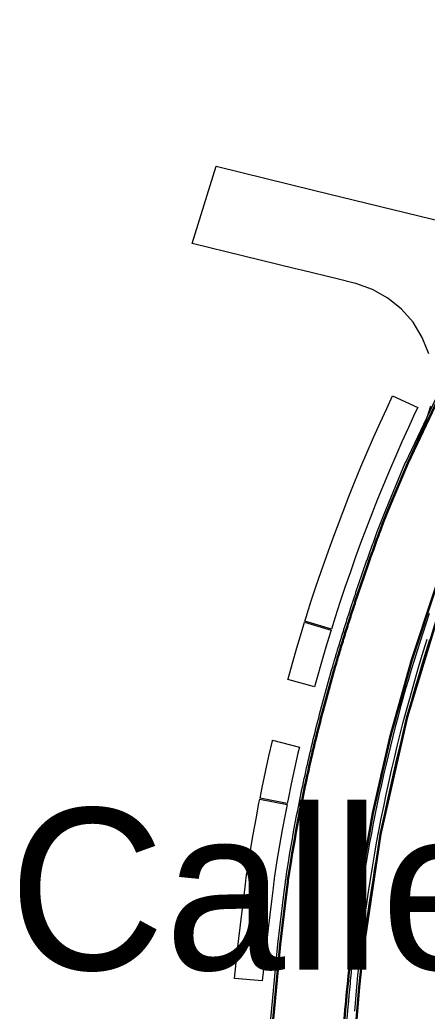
# Model space of a CAD drawing. Header units: metres. Extents: x 105145 to 106173, y 111785 to 118130.
# Drawn here: x 105872.3 to 105907.6, y 115419.4 to 115505.4 of the extents above; entities that cross this region are included whole.
import ezdxf
from ezdxf.enums import TextEntityAlignment as Align

# ---------------------------------------------------------------- set-up
doc = ezdxf.new("R2010")
doc.units = ezdxf.units.M
for name, color, linetype, lineweight in [('10-PAV-BOCACALLE', 9, 'CONTINUOUS', 13), ('10-PAV-CALZADA-BRT', 12, 'CONTINUOUS', 30), ('10-PAV-CALZADA-MIXTA', 8, 'CONTINUOUS', 30), ('10-PAV-CICLORUTA', 76, 'CONTINUOUS', 18), ('10-PAV-SARDINEL', 252, 'CONTINUOUS', 13), ('40-ROT-ESTACION', 1, 'CONTINUOUS', 25)]:
    doc.layers.add(name, color=color, linetype=linetype, lineweight=lineweight)

msp = doc.modelspace()

# ---------------------------------------------------------------- linework, layer by layer
at = {"layer": '10-PAV-BOCACALLE'}
for points in [[(105907.7526, 115476.4162), (105907.1872, 115477.8342), (105906.3903, 115479.1362), (105905.3849, 115480.2848), (105904.1997, 115481.247), (105902.8691, 115481.995), (105901.4311, 115482.5074), (105901.2877, 115482.5439), (105901.2745, 115482.5472), (105899.8099, 115482.9059), (105896.7153, 115483.6635), (105896.2061, 115483.7882), (105887.2396, 115485.9834), (105887.2396, 115485.9834), (105889.328, 115492.6794), (105897.8801, 115490.5851), (105909.1377, 115487.8287)], [(105912.4173, 115480.5942), (105905.9322, 115466.9243), (105906.1457, 115467.4357), (105907.1587, 115469.6993), (105907.3201, 115470.0507), (105907.3355, 115470.0843), (105907.3657, 115470.1519), (105907.4819, 115470.4257), (105907.9328, 115471.8841)]]:
    msp.add_lwpolyline(points, dxfattribs=at)
at = {"layer": '10-PAV-CALZADA-BRT'}
msp.add_lwpolyline([(105901.4513, 115418.2965), (105901.7167, 115421.4615), (105902.0209, 115424.4047), (105903.5739, 115434.7275), (105905.8732, 115444.91), (105908.9067, 115454.8985), (105912.6583, 115464.64), (105917.1081, 115474.083), (105922.2326, 115483.1775), (105928.0047, 115491.8754), (105934.3939, 115500.1307), (105936.3113, 115502.3841), (105938.4159, 115504.7627), (105940.3827, 115506.9103)], dxfattribs=at)
at = {"layer": '10-PAV-CALZADA-MIXTA'}
for points in [[(105894.0487, 115416.5213), (105894.8695, 115425.1667), (105895.3855, 115429.4787), (105895.5181, 115430.5563), (105895.5346, 115430.6911), (105895.543, 115430.7585), (105895.545, 115430.7753), (105895.5455, 115430.7795), (105895.6173, 115431.2463), (105895.8119, 115432.4675), (105895.9133, 115433.0781), (105896.0175, 115433.6887), (105896.1245, 115434.2995), (105896.2341, 115434.9105), (105896.3467, 115435.5221), (105896.4041, 115435.8279), (105896.4623, 115436.1339), (105896.5211, 115436.4399), (105896.5807, 115436.7463), (105896.6409, 115437.0527), (105896.7021, 115437.3591), (105896.7639, 115437.6659), (105896.8265, 115437.9727), (105896.8897, 115438.2797), (105896.9537, 115438.5871), (105897.0187, 115438.8945), (105897.0843, 115439.2023), (105897.1505, 115439.5101), (105897.2177, 115439.8183), (105897.2857, 115440.1267), (105897.3545, 115440.4353), (105897.4239, 115440.7443), (105897.4943, 115441.0535), (105897.5653, 115441.3629), (105897.6373, 115441.6727), (105897.7099, 115441.9829), (105897.7835, 115442.2933), (105897.8579, 115442.6039), (105897.9331, 115442.9151), (105898.0091, 115443.2265), (105898.0859, 115443.5383), (105898.1635, 115443.8503), (105898.2419, 115444.1629), (105898.3213, 115444.4759), (105898.4015, 115444.7891), (105898.4825, 115445.1029), (105898.5643, 115445.4169), (105898.6471, 115445.7315), (105898.7307, 115446.0465), (105898.8151, 115446.3619), (105898.9005, 115446.6779), (105898.9867, 115446.9941), (105899.0737, 115447.3111), (105899.1617, 115447.6285), (105899.2505, 115447.9463), (105899.3403, 115448.2645), (105899.4311, 115448.5835), (105899.5225, 115448.9029), (105899.5687, 115449.0627), (105899.5918, 115449.1427), (105899.6149, 115449.2227), (105899.6615, 115449.3829), (105899.6849, 115449.4631), (105899.7083, 115449.5433), (105899.7552, 115449.7037), (105899.7788, 115449.7839), (105899.8025, 115449.8643), (105899.8501, 115450.0249), (105899.8738, 115450.1053), (105899.8977, 115450.1859), (105899.9457, 115450.3469), (105899.9696, 115450.4272), (105899.9938, 115450.5079), (105900.0421, 115450.6693), (105900.0664, 115450.7499), (105900.0909, 115450.8307), (105900.1397, 115450.9923), (105900.1642, 115451.0731), (105900.1887, 115451.1541), (105900.2381, 115451.3161), (105900.2628, 115451.3971), (105900.2875, 115451.4781), (105900.3373, 115451.6403), (105900.3623, 115451.7215), (105900.3874, 115451.8027), (105900.4377, 115451.9651), (105900.4628, 115452.0464), (105900.4881, 115452.1279), (105900.5389, 115452.2907), (105900.5642, 115452.3721), (105900.5897, 115452.4537), (105900.6409, 115452.6169), (105900.6666, 115452.6985), (105900.6925, 115452.7803), (105900.7441, 115452.9437), (105900.77, 115453.0255), (105900.7959, 115453.1075), (105900.8481, 115453.2713), (105900.8742, 115453.3531), (105900.9005, 115453.4353), (105900.9531, 115453.5993), (105900.9795, 115453.6815), (105901.006, 115453.7637), (105901.0591, 115453.9283), (105901.0858, 115454.0105), (105901.1125, 115454.0929), (105901.1659, 115454.2577), (105901.1928, 115454.3401), (105901.2197, 115454.4227), (105901.2739, 115454.5881), (105901.3009, 115454.6705), (105901.3281, 115454.7533), (105901.3826, 115454.9189), (105901.41, 115455.0017), (105901.4375, 115455.0847), (105901.4925, 115455.2505), (105901.5201, 115455.3335), (105901.5478, 115455.4166), (105901.6033, 115455.5829), (105901.6312, 115455.6661), (105901.6591, 115455.7495), (105901.7151, 115455.9161), (105901.7432, 115455.9995), (105901.7713, 115456.0829), (105901.8279, 115456.2499), (105901.8562, 115456.3334), (105901.8847, 115456.4173), (105901.9417, 115456.5847), (105901.9702, 115456.6683), (105901.9989, 115456.7523), (105902.0563, 115456.9201), (105902.0852, 115457.0041), (105902.1141, 115457.0881), (105902.1721, 115457.2563), (105902.2011, 115457.3403), (105902.2304, 115457.4247), (105902.2889, 115457.5933), (105902.3181, 115457.6775), (105902.3476, 115457.7621), (105902.4067, 115457.9311), (105902.4362, 115458.0155), (105902.4659, 115458.1003), (105902.5253, 115458.2697), (105902.5551, 115458.3543), (105902.5851, 115458.4393), (105902.6451, 115458.6091), (105902.6751, 115458.6939), (105902.7054, 115458.7791), (105902.7659, 115458.9493), (105902.7962, 115459.0344), (105902.8267, 115459.1197), (105902.8877, 115459.2903), (105902.9182, 115459.3756), (105902.9489, 115459.4613), (105903.0105, 115459.6323), (105903.0414, 115459.7179), (105903.0723, 115459.8037), (105903.1343, 115459.9751), (105903.1654, 115460.0609), (105903.1965, 115460.1469), (105903.2591, 115460.3187), (105903.2905, 115460.4047), (105903.322, 115460.4909), (105903.3851, 115460.6633), (105903.4167, 115460.7497), (105903.4325, 115460.7927), (105903.4386, 115460.8091), (105903.4405, 115460.8143), (105903.4424, 115460.8193), (105903.4441, 115460.8239), (105903.4475, 115460.8329), (105903.5585, 115461.1239), (105903.7823, 115461.7045), (105904.2361, 115462.8605), (105905.9322, 115466.9243), (105912.4173, 115480.5942)], [(105908.4617, 115456.3789), (105906.2881, 115449.864), (105904.4366, 115443.2503), (105902.9117, 115436.5538), (105901.7171, 115429.7905), (105901.6226, 115429.1502), (105901.529, 115428.5098), (105901.5281, 115428.5035), (105901.5271, 115428.4959), (105901.3525, 115427.2274), (105901.3508, 115427.2147), (105901.1873, 115425.9435), (105901.185, 115425.9245), (105901.1034, 115425.2516), (105901.0298, 115424.6329), (105901.0214, 115424.5594), (105900.9433, 115423.8668), (105900.885, 115423.3401), (105900.8673, 115423.174), (105900.7948, 115422.4808), (105900.7503, 115422.0461), (105900.7247, 115421.7873), (105900.6508, 115421.0227), (105900.6251, 115420.7513), (105900.5803, 115420.2578), (105900.5125, 115419.4925), (105900.5093, 115419.4555), (105900.4487, 115418.7271)]]:
    msp.add_lwpolyline(points, dxfattribs=at)
at = {"layer": '10-PAV-CICLORUTA'}
for points in [[(105906.7942, 115471.7583), (105906.5537, 115471.2497), (105905.9855, 115470.0191), (105905.4283, 115468.7827), (105904.8823, 115467.5407), (105904.3475, 115466.2931), (105903.8241, 115465.0401), (105903.3121, 115463.7819), (105902.8113, 115462.5187), (105902.3223, 115461.2505), (105901.8447, 115459.9775), (105901.3789, 115458.6999), (105900.9249, 115457.4179), (105900.4825, 115456.1315), (105900.0521, 115454.8411), (105899.6335, 115453.5469), (105899.3097, 115452.5129), (105897.0161, 115453.2197), (105897.1187, 115453.5527), (105897.5401, 115454.8769), (105897.9739, 115456.1971), (105898.4197, 115457.5131), (105898.8775, 115458.8251), (105899.3475, 115460.1325), (105899.8293, 115461.4355), (105900.3231, 115462.7337), (105900.8289, 115464.0269), (105901.3463, 115465.3151), (105901.8755, 115466.5981), (105902.4163, 115467.8757), (105902.9685, 115469.1477), (105903.5323, 115470.4141), (105904.1073, 115471.6747), (105904.6213, 115472.7741), (105906.7942, 115471.7583)], [(105899.2799, 115452.4175), (105899.2271, 115452.2487), (105898.8325, 115450.9471), (105898.4501, 115449.6419), (105898.0797, 115448.3333), (105897.8549, 115447.5107), (105895.5341, 115448.1373), (105895.5563, 115448.2205), (105895.9283, 115449.5585), (105896.3127, 115450.8935), (105896.7095, 115452.2249), (105896.9867, 115453.1241), (105899.2799, 115452.4175)], [(105896.5339, 115442.2745), (105896.4109, 115441.7477), (105896.1139, 115440.4231), (105895.8293, 115439.0965), (105895.5569, 115437.7679), (105895.4863, 115437.4065), (105893.1203, 115437.8689), (105893.3023, 115438.7787), (105893.5865, 115440.1343), (105893.8835, 115441.4881), (105894.1929, 115442.8397), (105894.2079, 115442.9025), (105896.5339, 115442.2745)], [(105895.4673, 115437.3083), (105895.2971, 115436.4375), (105895.0495, 115435.1057), (105894.8145, 115433.7723), (105894.5917, 115432.4377), (105894.3813, 115431.1021), (105894.3547, 115430.9275), (105894.3403, 115430.8097), (105894.3221, 115430.6635), (105894.2501, 115430.0785), (105894.1065, 115428.9075), (105893.8241, 115426.5627), (105893.5541, 115424.2129), (105893.4259, 115423.0359), (105893.3199, 115422.0171), (105890.9091, 115422.2201), (105891.0217, 115423.3027), (105891.1511, 115424.4911), (105891.4233, 115426.8581), (105891.7069, 115429.2133), (105891.8509, 115430.3867), (105891.9231, 115430.9723), (105891.9411, 115431.1187), (105891.9539, 115431.2232), (105891.9551, 115431.2303), (105891.9583, 115431.2517), (105891.9649, 115431.2943), (105892.0707, 115431.9763), (105892.2917, 115433.3393), (105892.5253, 115434.7013), (105892.7715, 115436.0619), (105893.0307, 115437.4211), (105893.1005, 115437.7707), (105895.4673, 115437.3083)]]:
    msp.add_lwpolyline(points, close=True, dxfattribs=at)
at = {"layer": '10-PAV-SARDINEL'}
for points in [[(105893.8496, 115416.5402), (105894.6704, 115425.1856), (105894.6709, 115425.1905), (105895.187, 115429.5028), (105895.3196, 115430.5807), (105895.3361, 115430.7156), (105895.3445, 115430.7827), (105895.3467, 115430.801), (105895.3478, 115430.8099), (105895.4197, 115431.2773), (105895.6145, 115432.4997), (105895.7161, 115433.1113), (105895.8205, 115433.7228), (105895.9275, 115434.3343), (105896.0373, 115434.9463), (105896.1501, 115435.5587), (105896.2076, 115435.8651), (105896.2659, 115436.1715), (105896.3248, 115436.4779), (105896.3845, 115436.7847), (105896.4448, 115437.0916), (105896.506, 115437.3985), (105896.5679, 115437.7057), (105896.6306, 115438.0129), (105896.6939, 115438.3203), (105896.758, 115438.6282), (105896.8231, 115438.9361), (105896.8888, 115439.2442), (105896.9551, 115439.5525), (105897.0224, 115439.8612), (105897.0905, 115440.17), (105897.1594, 115440.479), (105897.2289, 115440.7884), (105897.2994, 115441.0981), (105897.3705, 115441.4079), (105897.4426, 115441.7182), (105897.5153, 115442.0288), (105897.589, 115442.3397), (105897.6635, 115442.6507), (105897.7388, 115442.9623), (105897.8149, 115443.2741), (105897.8918, 115443.5864), (105897.9695, 115443.8988), (105898.048, 115444.2119), (105898.1275, 115444.5253), (105898.2078, 115444.8389), (105898.2889, 115445.1531), (105898.3709, 115445.4676), (105898.4538, 115445.7826), (105898.5375, 115446.098), (105898.622, 115446.4139), (105898.7075, 115446.7303), (105898.7938, 115447.0469), (105898.8809, 115447.3643), (105898.9691, 115447.6821), (105899.058, 115448.0004), (105899.1479, 115448.3191), (105899.2336, 115448.6184), (105899.2388, 115448.6384), (105899.243, 115448.652), (105899.3303, 115448.9582), (105899.3766, 115449.1182), (105899.3997, 115449.1982), (105899.4229, 115449.2784), (105899.4695, 115449.4389), (105899.4929, 115449.5191), (105899.5163, 115449.5994), (105899.5633, 115449.76), (105899.587, 115449.8404), (105899.6107, 115449.921), (105899.6583, 115450.0816), (105899.6821, 115450.162), (105899.706, 115450.2429), (105899.754, 115450.404), (105899.778, 115450.4845), (105899.8022, 115450.5653), (105899.8506, 115450.7268), (105899.875, 115450.8078), (105899.8995, 115450.8886), (105899.9483, 115451.0502), (105899.9728, 115451.1311), (105899.9974, 115451.2122), (105900.0468, 115451.3744), (105900.0715, 115451.4554), (105900.0963, 115451.5366), (105900.1462, 115451.6991), (105900.1712, 115451.7805), (105900.1964, 115451.8619), (105900.2467, 115452.0242), (105900.2718, 115452.1056), (105900.2972, 115452.1874), (105900.348, 115452.3502), (105900.3733, 115452.4317), (105900.3989, 115452.5135), (105900.4501, 115452.6769), (105900.4759, 115452.7588), (105900.5018, 115452.8406), (105900.5534, 115453.004), (105900.5793, 115453.0858), (105900.6053, 115453.168), (105900.6576, 115453.3321), (105900.6837, 115453.414), (105900.7101, 115453.4963), (105900.7627, 115453.6605), (105900.7891, 115453.7428), (105900.8157, 115453.8251), (105900.8689, 115453.9899), (105900.8956, 115454.0723), (105900.9222, 115454.1546), (105900.9757, 115454.3196), (105901.0027, 115454.4021), (105901.0296, 115454.4848), (105901.0838, 115454.6504), (105901.1109, 115454.7329), (105901.1381, 115454.8158), (105901.1927, 115454.9816), (105901.2201, 115455.0646), (105901.2477, 115455.1477), (105901.3027, 115455.3136), (105901.3304, 115455.3967), (105901.3581, 115455.4799), (105901.4137, 115455.6464), (105901.4416, 115455.7297), (105901.4695, 115455.8131), (105901.5256, 115455.9799), (105901.5537, 115456.0634), (105901.5819, 115456.147), (105901.6385, 115456.3141), (105901.6668, 115456.3977), (105901.6954, 115456.4817), (105901.7524, 115456.6492), (105901.7809, 115456.7329), (105901.8097, 115456.817), (105901.8672, 115456.985), (105901.8961, 115457.0692), (105901.925, 115457.1533), (105901.983, 115457.3216), (105902.0121, 115457.4058), (105902.0415, 115457.4903), (105902.1, 115457.6589), (105902.1292, 115457.7432), (105902.1588, 115457.8281), (105902.2179, 115457.9971), (105902.2474, 115458.0816), (105902.2772, 115458.1665), (105902.3367, 115458.336), (105902.3665, 115458.4208), (105902.3965, 115458.5059), (105902.4566, 115458.6758), (105902.4867, 115458.7608), (105902.517, 115458.8461), (105902.5775, 115459.0164), (105902.6079, 115459.1016), (105902.6384, 115459.187), (105902.6994, 115459.3576), (105902.7299, 115459.443), (105902.7607, 115459.5289), (105902.8224, 115459.7002), (105902.8533, 115459.7858), (105902.8842, 115459.8716), (105902.9463, 115460.0432), (105902.9774, 115460.129), (105903.0085, 115460.2152), (105903.0712, 115460.3873), (105903.1026, 115460.4733), (105903.1342, 115460.5596), (105903.1973, 115460.732), (105903.229, 115460.8186), (105903.2449, 115460.8621), (105903.2509, 115460.8783), (105903.2531, 115460.8841), (105903.2551, 115460.8895), (105903.2568, 115460.8939), (105903.2605, 115460.9039), (105903.3718, 115461.1955), (105903.5959, 115461.777), (105904.0507, 115462.9356), (105905.7476, 115467.0013), (105905.7515, 115467.01), (105912.2366, 115480.6799)], [(105912.4173, 115480.5942), (105905.9322, 115466.9243), (105904.2361, 115462.8605), (105903.7823, 115461.7045), (105903.5585, 115461.1239), (105903.4475, 115460.8329), (105903.4441, 115460.8239), (105903.4424, 115460.8193), (105903.4405, 115460.8143), (105903.4386, 115460.8091), (105903.4325, 115460.7927), (105903.4167, 115460.7497), (105903.3851, 115460.6633), (105903.322, 115460.4909), (105903.2905, 115460.4047), (105903.2591, 115460.3187), (105903.1965, 115460.1469), (105903.1654, 115460.0609), (105903.1343, 115459.9751), (105903.0723, 115459.8037), (105903.0414, 115459.7179), (105903.0105, 115459.6323), (105902.9489, 115459.4613), (105902.9182, 115459.3756), (105902.8877, 115459.2903), (105902.8267, 115459.1197), (105902.7962, 115459.0344), (105902.7659, 115458.9493), (105902.7054, 115458.7791), (105902.6751, 115458.6939), (105902.6451, 115458.6091), (105902.5851, 115458.4393), (105902.5551, 115458.3543), (105902.5253, 115458.2697), (105902.4659, 115458.1003), (105902.4362, 115458.0155), (105902.4067, 115457.9311), (105902.3476, 115457.7621), (105902.3181, 115457.6775), (105902.2889, 115457.5933), (105902.2304, 115457.4247), (105902.2011, 115457.3403), (105902.1721, 115457.2563), (105902.1141, 115457.0881), (105902.0852, 115457.0041), (105902.0563, 115456.9201), (105901.9989, 115456.7523), (105901.9702, 115456.6683), (105901.9417, 115456.5847), (105901.8847, 115456.4173), (105901.8562, 115456.3334), (105901.8279, 115456.2499), (105901.7713, 115456.0829), (105901.7432, 115455.9995), (105901.7151, 115455.9161), (105901.6591, 115455.7495), (105901.6312, 115455.6661), (105901.6033, 115455.5829), (105901.5478, 115455.4166), (105901.5201, 115455.3335), (105901.4925, 115455.2505), (105901.4375, 115455.0847), (105901.41, 115455.0017), (105901.3826, 115454.9189), (105901.3281, 115454.7533), (105901.3009, 115454.6705), (105901.2739, 115454.5881), (105901.2197, 115454.4227), (105901.1928, 115454.3401), (105901.1659, 115454.2577), (105901.1125, 115454.0929), (105901.0858, 115454.0105), (105901.0591, 115453.9283), (105901.006, 115453.7637), (105900.9795, 115453.6815), (105900.9531, 115453.5993), (105900.9005, 115453.4353), (105900.8742, 115453.3531), (105900.8481, 115453.2713), (105900.7959, 115453.1075), (105900.77, 115453.0255), (105900.7441, 115452.9437), (105900.6925, 115452.7803), (105900.6666, 115452.6985), (105900.6409, 115452.6169), (105900.5897, 115452.4537), (105900.5642, 115452.3721), (105900.5389, 115452.2907), (105900.4881, 115452.1279), (105900.4628, 115452.0464), (105900.4377, 115451.9651), (105900.3874, 115451.8027), (105900.3623, 115451.7215), (105900.3373, 115451.6403), (105900.2875, 115451.4781), (105900.2628, 115451.3971), (105900.2381, 115451.3161), (105900.1887, 115451.1541), (105900.1642, 115451.0731), (105900.1397, 115450.9923), (105900.0909, 115450.8307), (105900.0664, 115450.7499), (105900.0421, 115450.6693), (105899.9938, 115450.5079), (105899.9696, 115450.4272), (105899.9457, 115450.3469), (105899.8977, 115450.1859), (105899.8738, 115450.1053), (105899.8501, 115450.0249), (105899.8025, 115449.8643), (105899.7788, 115449.7839), (105899.7552, 115449.7037), (105899.7083, 115449.5433), (105899.6849, 115449.4631), (105899.6615, 115449.3829), (105899.6149, 115449.2227), (105899.5918, 115449.1427), (105899.5687, 115449.0627), (105899.5225, 115448.9029), (105899.4311, 115448.5835), (105899.3403, 115448.2645), (105899.2505, 115447.9463), (105899.1617, 115447.6285), (105899.0737, 115447.3111), (105898.9867, 115446.9941), (105898.9005, 115446.6779), (105898.8151, 115446.3619), (105898.7307, 115446.0465), (105898.6471, 115445.7315), (105898.5643, 115445.4169), (105898.4825, 115445.1029), (105898.4015, 115444.7891), (105898.3213, 115444.4759), (105898.2419, 115444.1629), (105898.1635, 115443.8503), (105898.0859, 115443.5383), (105898.0091, 115443.2265), (105897.9331, 115442.9151), (105897.8579, 115442.6039), (105897.7835, 115442.2933), (105897.7099, 115441.9829), (105897.6373, 115441.6727), (105897.5653, 115441.3629), (105897.4943, 115441.0535), (105897.4239, 115440.7443), (105897.3545, 115440.4353), (105897.2857, 115440.1267), (105897.2177, 115439.8183), (105897.1505, 115439.5101), (105897.0843, 115439.2023), (105897.0187, 115438.8945), (105896.9537, 115438.5871), (105896.8897, 115438.2797), (105896.8265, 115437.9727), (105896.7639, 115437.6659), (105896.7021, 115437.3591), (105896.6409, 115437.0527), (105896.5807, 115436.7463), (105896.5211, 115436.4399), (105896.4623, 115436.1339), (105896.4041, 115435.8279), (105896.3467, 115435.5221), (105896.2341, 115434.9105), (105896.1245, 115434.2995), (105896.0175, 115433.6887), (105895.9133, 115433.0781), (105895.8119, 115432.4675), (105895.6173, 115431.2463), (105895.5455, 115430.7795), (105895.545, 115430.7753), (105895.543, 115430.7585), (105895.5346, 115430.6911), (105895.5181, 115430.5563), (105895.3855, 115429.4787), (105894.8695, 115425.1667), (105894.0487, 115416.5213)], [(105900.4487, 115418.7271), (105900.5093, 115419.4555), (105900.5125, 115419.4925), (105900.5803, 115420.2578), (105900.6251, 115420.7513), (105900.6508, 115421.0227), (105900.7247, 115421.7873), (105900.7503, 115422.0461), (105900.7948, 115422.4808), (105900.8673, 115423.174), (105900.885, 115423.3401), (105900.9433, 115423.8668), (105901.0214, 115424.5594), (105901.0298, 115424.6329), (105901.1034, 115425.2516), (105901.185, 115425.9245), (105901.1873, 115425.9435), (105901.2676, 115426.5793), (105901.3508, 115427.2147), (105901.3525, 115427.2274), (105901.4384, 115427.8618), (105901.5271, 115428.4959), (105901.5281, 115428.5035), (105901.529, 115428.5098), (105901.6226, 115429.1502), (105901.7171, 115429.7905), (105901.8483, 115430.639), (105901.9846, 115431.4867), (105902.1262, 115432.3335), (105902.2729, 115433.1795), (105902.4249, 115434.0245), (105902.582, 115434.8686), (105902.7443, 115435.7117), (105902.9117, 115436.5538), (105903.0844, 115437.3948), (105903.2621, 115438.2348), (105903.4451, 115439.0736), (105903.6331, 115439.9114), (105903.8263, 115440.7479), (105904.0246, 115441.5833), (105904.2281, 115442.4174), (105904.4366, 115443.2503), (105904.6503, 115444.0819), (105904.8691, 115444.9121), (105905.0929, 115445.741), (105905.3218, 115446.5685), (105905.5558, 115447.3946), (105905.7949, 115448.2192), (105906.039, 115449.0423), (105906.2881, 115449.864), (105906.5423, 115450.6841), (105906.8015, 115451.5026), (105907.0657, 115452.3195), (105907.3349, 115453.1348), (105907.6092, 115453.9484), (105907.8884, 115454.7603)], [(105907.7985, 115453.8839), (105907.5247, 115453.0714), (105907.2558, 115452.2574), (105906.992, 115451.4416), (105906.7332, 115450.6243), (105906.4793, 115449.8054), (105906.2306, 115448.9849), (105905.9868, 115448.1629), (105905.7481, 115447.3395), (105905.5144, 115446.5146), (105905.2858, 115445.6881), (105905.0623, 115444.8606), (105904.8439, 115444.0315), (105904.6305, 115443.2011), (105904.4224, 115442.3699), (105904.2191, 115441.5365), (105904.0211, 115440.7023), (105903.8282, 115439.867), (105903.6404, 115439.0304), (105903.4577, 115438.1928), (105903.2802, 115437.354), (105903.1078, 115436.5141), (105902.9406, 115435.6733), (105902.7785, 115434.8314), (105902.6216, 115433.9885), (105902.4699, 115433.1447), (105902.3234, 115432.2999), (105902.1821, 115431.4548), (105902.0458, 115430.6078), (105901.9149, 115429.7606), (105901.8205, 115429.1212), (105901.727, 115428.4812), (105901.7262, 115428.4761), (105901.7253, 115428.469), (105901.6366, 115427.8346), (105901.5507, 115427.2008), (105901.5491, 115427.1885), (105901.466, 115426.5538), (105901.3858, 115425.919), (105901.3836, 115425.9005), (105901.302, 115425.2278), (105901.2285, 115424.6098), (105901.2201, 115424.5369), (105901.1421, 115423.8446), (105901.0839, 115423.3185), (105901.0662, 115423.153), (105900.9938, 115422.4602), (105900.9493, 115422.0261), (105900.9238, 115421.7679), (105900.8499, 115421.0037), (105900.8243, 115420.7328), (105900.7795, 115420.24), (105900.7118, 115419.4751), (105900.7086, 115419.4386), (105900.648, 115418.7108)], [(105901.3339, 115419.3681), (105901.4225, 115420.4244), (105901.5176, 115421.4801), (105901.6126, 115422.4631), (105901.7142, 115423.4456), (105901.8222, 115424.4273), (105901.9471, 115425.4924), (105902.0798, 115426.5565), (105902.2205, 115427.6196), (105902.3691, 115428.6817), (105902.5258, 115429.7426), (105902.6902, 115430.8023), (105902.8626, 115431.8607), (105903.0429, 115432.9179), (105903.2311, 115433.9736), (105903.4271, 115435.0278), (105903.631, 115436.0807), (105903.8427, 115437.132), (105904.0623, 115438.1816), (105904.2897, 115439.2296), (105904.525, 115440.2758), (105904.768, 115441.3204), (105905.0188, 115442.363), (105905.2774, 115443.4038), (105905.5438, 115444.4425), (105905.8178, 115445.4793), (105906.0997, 115446.514), (105906.3892, 115447.5465), (105906.6865, 115448.5769), (105906.9914, 115449.605), (105907.304, 115450.6308), (105907.6243, 115451.6542)], [(105907.8149, 115451.5938), (105907.4951, 115450.5718), (105907.1829, 115449.5474), (105906.8784, 115448.5207), (105906.5816, 115447.4918), (105906.2925, 115446.4607), (105906.011, 115445.4274), (105905.7373, 115444.3921), (105905.4713, 115443.3548), (105905.2131, 115442.3155), (105904.9626, 115441.2743), (105904.7199, 115440.2312), (105904.485, 115439.1864), (105904.2579, 115438.1399), (105904.0386, 115437.0917), (105903.8272, 115436.0419), (105903.6236, 115434.9905), (105903.4278, 115433.9377), (105903.2399, 115432.8834), (105903.0599, 115431.8278), (105902.8877, 115430.7708), (105902.7235, 115429.7126), (105902.5671, 115428.6532), (105902.4187, 115427.5926), (105902.2782, 115426.531), (105902.1456, 115425.4683), (105902.0209, 115424.4047), (105901.913, 115423.4243), (105901.8116, 115422.4432), (105901.7167, 115421.4615), (105901.6217, 115420.4071), (105901.5332, 115419.352)]]:
    msp.add_lwpolyline(points, dxfattribs=at)

# ---------------------------------------------------------------- texts
at = {"layer": '40-ROT-ESTACION'}
msp.add_text('Calle 161', height=14, dxfattribs=at).set_placement((105910.8922, 115418.7752), align=Align.BOTTOM_CENTER)

doc.saveas('drawing.dxf')
